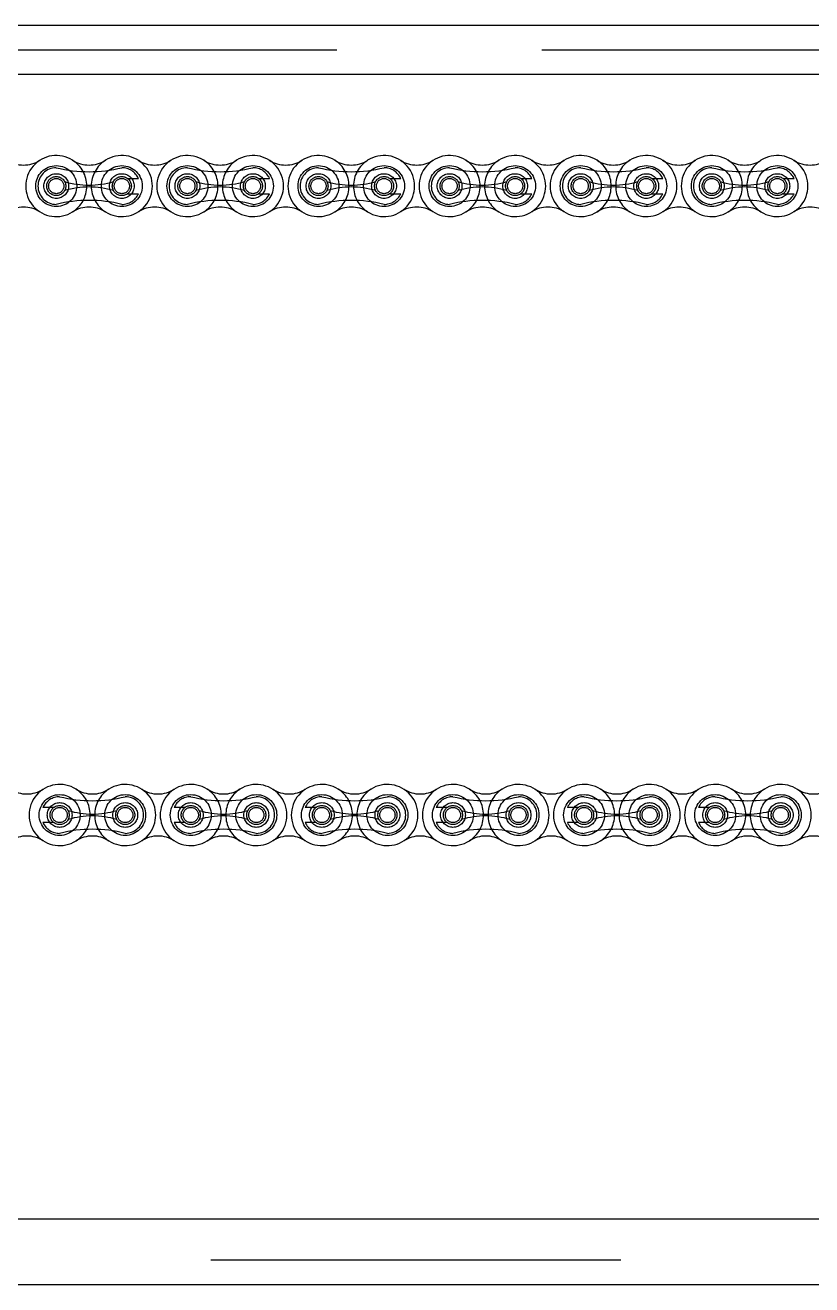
# Model space of a CAD drawing. Header units: metres. Extents: x 0 to 21025, y 0 to 14850.
# Drawn here: x 4282.1 to 4434.5, y 13545.1 to 13789.1 of the extents above; entities that cross this region are included whole.
import ezdxf

# ---------------------------------------------------------------- set-up
doc = ezdxf.new("R2010")
doc.units = ezdxf.units.M
doc.header["$LTSCALE"] = 25
doc.linetypes.add('HIDDEN2', pattern=[4.7625, 3.175, -1.5875])
doc.layers.add('SL4', color=4, linetype='Continuous')
doc.layers.add('ST1', color=7, linetype='HIDDEN2')

msp = doc.modelspace()

# ---------------------------------------------------------------- linework, layer by layer
at = {"layer": 'SL4'}
for p, q in [((3548.761, 13789.133), (4873.736, 13789.133)), ((4873.736, 13779.608), (3548.761, 13779.608)), ((3596.261, 13557.896), (4826.236, 13557.896)), ((4599.749, 13545.133), (3596.261, 13545.133))]:
    msp.add_line(p, q, dxfattribs=at)
at = {"layer": 'ST1'}
for p, q in [((3548.761, 13784.371), (4873.736, 13784.371)), ((4873.736, 13779.608), (3548.761, 13779.608)), ((4301.942, 13759.449), (4304.066, 13759.449)), ((4327.342, 13759.449), (4329.466, 13759.449)), ((4352.742, 13759.449), (4354.866, 13759.449)), ((4378.142, 13759.449), (4380.266, 13759.449)), ((4403.542, 13759.449), (4405.666, 13759.449)), ((4428.942, 13759.449), (4431.066, 13759.449)), ((4301.942, 13756.497), (4304.066, 13756.497)), ((4327.342, 13756.497), (4329.466, 13756.497)), ((4352.742, 13756.497), (4354.866, 13756.497)), ((4378.142, 13756.497), (4380.266, 13756.497)), ((4403.542, 13756.497), (4405.666, 13756.497)), ((4428.942, 13756.497), (4431.066, 13756.497)), ((4287.683, 13637.614), (4285.559, 13637.614)), ((4313.083, 13637.614), (4310.959, 13637.614)), ((4338.483, 13637.614), (4336.359, 13637.614)), ((4363.883, 13637.614), (4361.759, 13637.614)), ((4389.283, 13637.614), (4387.159, 13637.614)), ((4414.683, 13637.614), (4412.559, 13637.614)), ((4287.683, 13634.662), (4285.559, 13634.662)), ((4313.083, 13634.662), (4310.959, 13634.662)), ((4338.483, 13634.662), (4336.359, 13634.662)), ((4363.883, 13634.662), (4361.759, 13634.662)), ((4389.283, 13634.662), (4387.159, 13634.662)), ((4414.683, 13634.662), (4412.559, 13634.662)), ((3548.761, 13557.896), (4873.736, 13557.896)), ((4873.736, 13549.896), (3548.761, 13549.896))]:
    msp.add_line(p, q, dxfattribs=at)
for centre, radius in [((4288.135, 13757.973), 3.96), ((4300.835, 13757.973), 3.96), ((4313.535, 13757.973), 3.96), ((4326.235, 13757.973), 3.96), ((4338.935, 13757.973), 3.96), ((4351.635, 13757.973), 3.96), ((4364.335, 13757.973), 3.96), ((4377.035, 13757.973), 3.96), ((4389.735, 13757.973), 3.96), ((4402.435, 13757.973), 3.96), ((4415.135, 13757.973), 3.96), ((4427.835, 13757.973), 3.96), ((4288.135, 13757.973), 2.398), ((4288.135, 13757.973), 1.845), ((4288.135, 13757.973), 1.476), ((4300.835, 13757.973), 2.399), ((4300.835, 13757.973), 1.845), ((4300.835, 13757.973), 1.476), ((4313.535, 13757.973), 2.398), ((4313.535, 13757.973), 1.845), ((4313.535, 13757.973), 1.476), ((4326.235, 13757.973), 2.399), ((4326.235, 13757.973), 1.845), ((4326.235, 13757.973), 1.476), ((4338.935, 13757.973), 2.399), ((4338.935, 13757.973), 1.845), ((4338.935, 13757.973), 1.476), ((4351.635, 13757.973), 2.399), ((4351.635, 13757.973), 1.845), ((4351.635, 13757.973), 1.476), ((4364.335, 13757.973), 2.398), ((4364.335, 13757.973), 1.845), ((4364.335, 13757.973), 1.476), ((4377.035, 13757.973), 2.398), ((4377.035, 13757.973), 1.845), ((4377.035, 13757.973), 1.476), ((4389.735, 13757.973), 2.399), ((4389.735, 13757.973), 1.845), ((4389.735, 13757.973), 1.476), ((4402.435, 13757.973), 2.399), ((4402.435, 13757.973), 1.845), ((4402.435, 13757.973), 1.476), ((4415.135, 13757.973), 2.398), ((4415.135, 13757.973), 1.845), ((4415.135, 13757.973), 1.476), ((4427.835, 13757.973), 2.398), ((4427.835, 13757.973), 1.845), ((4427.835, 13757.973), 1.476), ((4288.79, 13636.138), 3.96), ((4301.49, 13636.138), 3.96), ((4314.19, 13636.138), 3.96), ((4326.89, 13636.138), 3.96), ((4339.59, 13636.138), 3.96), ((4352.29, 13636.138), 3.96), ((4364.99, 13636.138), 3.96), ((4377.69, 13636.138), 3.96), ((4390.39, 13636.138), 3.96), ((4403.09, 13636.138), 3.96), ((4415.79, 13636.138), 3.96), ((4428.49, 13636.138), 3.96), ((4288.79, 13636.138), 2.399), ((4288.79, 13636.138), 1.845), ((4288.79, 13636.138), 1.476), ((4301.49, 13636.138), 2.399), ((4301.49, 13636.138), 1.845), ((4301.49, 13636.138), 1.476), ((4314.19, 13636.138), 2.398), ((4314.19, 13636.138), 1.845), ((4314.19, 13636.138), 1.476), ((4326.89, 13636.138), 2.398), ((4326.89, 13636.138), 1.845), ((4326.89, 13636.138), 1.476), ((4339.59, 13636.138), 2.399), ((4339.59, 13636.138), 1.845), ((4339.59, 13636.138), 1.476), ((4352.29, 13636.138), 2.399), ((4352.29, 13636.138), 1.845), ((4352.29, 13636.138), 1.476), ((4364.99, 13636.138), 2.398), ((4364.99, 13636.138), 1.845), ((4364.99, 13636.138), 1.476), ((4377.69, 13636.138), 2.398), ((4377.69, 13636.138), 1.845), ((4377.69, 13636.138), 1.476), ((4390.39, 13636.138), 2.399), ((4390.39, 13636.138), 1.845), ((4390.39, 13636.138), 1.476), ((4403.09, 13636.138), 2.399), ((4403.09, 13636.138), 1.845), ((4403.09, 13636.138), 1.476), ((4415.79, 13636.138), 2.398), ((4415.79, 13636.138), 1.845), ((4415.79, 13636.138), 1.476), ((4428.49, 13636.138), 2.398), ((4428.49, 13636.138), 1.845), ((4428.49, 13636.138), 1.476)]:
    msp.add_circle(centre, radius, dxfattribs=at)
for centre, radius, start, end in [((4281.785, 13767.966), 5.92, 237.56669, 302.43331), ((4288.135, 13757.973), 5.92, 57.56669, 302.43331), ((4294.485, 13767.966), 5.92, 237.56669, 302.43331), ((4288.135, 13757.973), 5.92, 302.43326, 57.56674), ((4300.835, 13757.973), 5.92, 122.43326, 237.56674), ((4300.835, 13757.973), 5.92, 237.56669, 122.43331), ((4307.185, 13767.966), 5.92, 237.56669, 302.43331), ((4313.535, 13757.973), 5.92, 57.56669, 302.43331), ((4319.885, 13767.966), 5.92, 237.56669, 302.43331), ((4313.535, 13757.973), 5.92, 302.43326, 57.56674), ((4326.235, 13757.973), 5.92, 122.43326, 237.56674), ((4326.235, 13757.973), 5.92, 237.56669, 122.43331), ((4332.585, 13767.966), 5.92, 237.56669, 302.43331), ((4338.935, 13757.973), 5.92, 57.56669, 302.43331), ((4345.285, 13767.966), 5.92, 237.56669, 302.43331), ((4338.935, 13757.973), 5.92, 302.43326, 57.56674), ((4351.635, 13757.973), 5.92, 122.43326, 237.56674), ((4351.635, 13757.973), 5.92, 237.56669, 122.43331), ((4357.985, 13767.966), 5.92, 237.56669, 302.43331), ((4364.335, 13757.973), 5.92, 57.56669, 302.43331), ((4370.685, 13767.966), 5.92, 237.56669, 302.43331), ((4364.335, 13757.973), 5.92, 302.43326, 57.56674), ((4377.035, 13757.973), 5.92, 122.43326, 237.56674), ((4377.035, 13757.973), 5.92, 237.56669, 122.43331), ((4383.385, 13767.966), 5.92, 237.56669, 302.43331), ((4389.735, 13757.973), 5.92, 57.56669, 302.43331), ((4396.085, 13767.966), 5.92, 237.56669, 302.43331), ((4389.735, 13757.973), 5.92, 302.43326, 57.56674), ((4402.435, 13757.973), 5.92, 122.43326, 237.56674), ((4402.435, 13757.973), 5.92, 237.56669, 122.43331), ((4408.785, 13767.966), 5.92, 237.56669, 302.43331), ((4415.135, 13757.973), 5.92, 57.56669, 302.43331), ((4421.485, 13767.966), 5.92, 237.56669, 302.43331), ((4415.135, 13757.973), 5.92, 302.43326, 57.56674), ((4427.835, 13757.973), 5.92, 122.43326, 237.56674), ((4427.835, 13757.973), 5.92, 237.56669, 122.43331), ((4434.185, 13767.966), 5.92, 237.56669, 302.43331), ((4288.135, 13757.973), 3.552, 90, 270), ((4294.485, 13787.07), 26.322, 256.04015, 283.95985), ((4300.835, 13757.973), 3.552, 24.55336, 90), ((4313.535, 13757.973), 3.552, 90, 270), ((4319.885, 13787.07), 26.322, 256.04015, 283.95985), ((4326.235, 13757.973), 3.552, 24.55336, 90), ((4338.935, 13757.973), 3.552, 90, 270), ((4345.285, 13787.07), 26.322, 256.04015, 283.95985), ((4351.635, 13757.973), 3.552, 24.55336, 90), ((4364.335, 13757.973), 3.552, 90, 270), ((4370.685, 13787.07), 26.322, 256.04015, 283.95985), ((4377.035, 13757.973), 3.552, 24.55336, 90), ((4389.735, 13757.973), 3.552, 90, 270), ((4396.085, 13787.07), 26.322, 256.04015, 283.95985), ((4402.435, 13757.973), 3.552, 24.55336, 90), ((4415.135, 13757.973), 3.552, 90, 270), ((4421.485, 13787.07), 26.322, 256.04015, 283.95985), ((4427.835, 13757.973), 3.552, 24.55336, 90), ((4294.485, 13774.326), 16.175, 252.993, 287.007), ((4294.485, 13741.621), 16.175, 72.993, 107.007), ((4319.885, 13774.326), 16.175, 252.993, 287.007), ((4319.885, 13741.621), 16.175, 72.993, 107.007), ((4345.285, 13774.326), 16.175, 252.993, 287.007), ((4345.285, 13741.621), 16.175, 72.993, 107.007), ((4370.685, 13774.326), 16.175, 252.993, 287.007), ((4370.685, 13741.621), 16.175, 72.993, 107.007), ((4396.085, 13774.326), 16.175, 252.993, 287.007), ((4396.085, 13741.621), 16.175, 72.993, 107.007), ((4421.485, 13774.326), 16.175, 252.993, 287.007), ((4421.485, 13741.621), 16.175, 72.993, 107.007), ((4294.485, 13728.877), 26.322, 76.04015, 103.95985), ((4300.835, 13757.973), 3.552, 270, 335.44664), ((4319.885, 13728.877), 26.322, 76.04015, 103.95985), ((4326.235, 13757.973), 3.552, 270, 335.44664), ((4345.285, 13728.877), 26.322, 76.04015, 103.95985), ((4351.635, 13757.973), 3.552, 270, 335.44664), ((4370.685, 13728.877), 26.322, 76.04015, 103.95985), ((4377.035, 13757.973), 3.552, 270, 335.44664), ((4396.085, 13728.877), 26.322, 76.04015, 103.95985), ((4402.435, 13757.973), 3.552, 270, 335.44664), ((4421.485, 13728.877), 26.322, 76.04015, 103.95985), ((4427.835, 13757.973), 3.552, 270, 335.44664), ((4281.785, 13747.98), 5.92, 57.56669, 122.43331), ((4294.485, 13747.98), 5.92, 57.56669, 122.43331), ((4307.185, 13747.98), 5.92, 57.56669, 122.43331), ((4319.885, 13747.98), 5.92, 57.56669, 122.43331), ((4332.585, 13747.98), 5.92, 57.56669, 122.43331), ((4345.285, 13747.98), 5.92, 57.56669, 122.43331), ((4357.985, 13747.98), 5.92, 57.56669, 122.43331), ((4370.685, 13747.98), 5.92, 57.56669, 122.43331), ((4383.385, 13747.98), 5.92, 57.56669, 122.43331), ((4396.085, 13747.98), 5.92, 57.56669, 122.43331), ((4408.785, 13747.98), 5.92, 57.56669, 122.43331), ((4421.485, 13747.98), 5.92, 57.56669, 122.43331), ((4434.185, 13747.98), 5.92, 57.56669, 122.43331), ((4288.79, 13636.138), 5.92, 57.56669, 302.43331), ((4301.49, 13636.138), 5.92, 237.56669, 122.43331), ((4314.19, 13636.138), 5.92, 57.56669, 302.43331), ((4326.89, 13636.138), 5.92, 237.56669, 122.43331), ((4339.59, 13636.138), 5.92, 57.56669, 302.43331), ((4352.29, 13636.138), 5.92, 237.56669, 122.43331), ((4364.99, 13636.138), 5.92, 57.56669, 302.43331), ((4377.69, 13636.138), 5.92, 237.56669, 122.43331), ((4390.39, 13636.138), 5.92, 57.56669, 302.43331), ((4403.09, 13636.138), 5.92, 237.56669, 122.43331), ((4415.79, 13636.138), 5.92, 57.56669, 302.43331), ((4428.49, 13636.138), 5.92, 237.56669, 122.43331), ((4282.44, 13646.131), 5.92, 237.56669, 302.43331), ((4288.79, 13636.138), 3.552, 90, 155.44664), ((4295.14, 13665.235), 26.322, 256.04015, 283.95985), ((4295.14, 13646.131), 5.92, 237.56669, 302.43331), ((4288.79, 13636.138), 5.92, 302.43326, 57.56674), ((4301.49, 13636.138), 5.92, 122.43326, 237.56674), ((4301.49, 13636.138), 3.552, 270, 90), ((4307.84, 13646.131), 5.92, 237.56669, 302.43331), ((4314.19, 13636.138), 3.552, 90, 155.44664), ((4320.54, 13665.235), 26.322, 256.04015, 283.95985), ((4320.54, 13646.131), 5.92, 237.56669, 302.43331), ((4314.19, 13636.138), 5.92, 302.43326, 57.56674), ((4326.89, 13636.138), 5.92, 122.43326, 237.56674), ((4326.89, 13636.138), 3.552, 270, 90), ((4333.24, 13646.131), 5.92, 237.56669, 302.43331), ((4339.59, 13636.138), 3.552, 90, 155.44664), ((4345.94, 13665.235), 26.322, 256.04015, 283.95985), ((4345.94, 13646.131), 5.92, 237.56669, 302.43331), ((4339.59, 13636.138), 5.92, 302.43326, 57.56674), ((4352.29, 13636.138), 5.92, 122.43326, 237.56674), ((4352.29, 13636.138), 3.552, 270, 90), ((4358.64, 13646.131), 5.92, 237.56669, 302.43331), ((4364.99, 13636.138), 3.552, 90, 155.44664), ((4371.34, 13665.235), 26.322, 256.04015, 283.95985), ((4371.34, 13646.131), 5.92, 237.56669, 302.43331), ((4364.99, 13636.138), 5.92, 302.43326, 57.56674), ((4377.69, 13636.138), 5.92, 122.43326, 237.56674), ((4377.69, 13636.138), 3.552, 270, 90), ((4384.04, 13646.131), 5.92, 237.56669, 302.43331), ((4390.39, 13636.138), 3.552, 90, 155.44664), ((4396.74, 13665.235), 26.322, 256.04015, 283.95985), ((4396.74, 13646.131), 5.92, 237.56669, 302.43331), ((4390.39, 13636.138), 5.92, 302.43326, 57.56674), ((4403.09, 13636.138), 5.92, 122.43326, 237.56674), ((4403.09, 13636.138), 3.552, 270, 90), ((4409.44, 13646.131), 5.92, 237.56669, 302.43331), ((4415.79, 13636.138), 3.552, 90, 155.44664), ((4422.14, 13665.235), 26.322, 256.04015, 283.95985), ((4422.14, 13646.131), 5.92, 237.56669, 302.43331), ((4415.79, 13636.138), 5.92, 302.43326, 57.56674), ((4428.49, 13636.138), 5.92, 122.43326, 237.56674), ((4428.49, 13636.138), 3.552, 270, 90), ((4434.84, 13646.131), 5.92, 237.56669, 302.43331), ((4295.14, 13652.491), 16.175, 252.993, 287.007), ((4295.14, 13619.786), 16.175, 72.993, 107.007), ((4320.54, 13652.491), 16.175, 252.993, 287.007), ((4320.54, 13619.786), 16.175, 72.993, 107.007), ((4345.94, 13652.491), 16.175, 252.993, 287.007), ((4345.94, 13619.786), 16.175, 72.993, 107.007), ((4371.34, 13652.491), 16.175, 252.993, 287.007), ((4371.34, 13619.786), 16.175, 72.993, 107.007), ((4396.74, 13652.491), 16.175, 252.993, 287.007), ((4396.74, 13619.786), 16.175, 72.993, 107.007), ((4422.14, 13652.491), 16.175, 252.993, 287.007), ((4422.14, 13619.786), 16.175, 72.993, 107.007), ((4288.79, 13636.138), 3.552, 204.55336, 270), ((4295.14, 13607.042), 26.322, 76.04015, 103.95985), ((4314.19, 13636.138), 3.552, 204.55336, 270), ((4320.54, 13607.042), 26.322, 76.04015, 103.95985), ((4339.59, 13636.138), 3.552, 204.55336, 270), ((4345.94, 13607.042), 26.322, 76.04015, 103.95985), ((4364.99, 13636.138), 3.552, 204.55336, 270), ((4371.34, 13607.042), 26.322, 76.04015, 103.95985), ((4390.39, 13636.138), 3.552, 204.55336, 270), ((4396.74, 13607.042), 26.322, 76.04015, 103.95985), ((4415.79, 13636.138), 3.552, 204.55336, 270), ((4422.14, 13607.042), 26.322, 76.04015, 103.95985), ((4282.44, 13626.145), 5.92, 57.56669, 122.43331), ((4295.14, 13626.145), 5.92, 57.56669, 122.43331), ((4307.84, 13626.145), 5.92, 57.56669, 122.43331), ((4320.54, 13626.145), 5.92, 57.56669, 122.43331), ((4333.24, 13626.145), 5.92, 57.56669, 122.43331), ((4345.94, 13626.145), 5.92, 57.56669, 122.43331), ((4358.64, 13626.145), 5.92, 57.56669, 122.43331), ((4371.34, 13626.145), 5.92, 57.56669, 122.43331), ((4384.04, 13626.145), 5.92, 57.56669, 122.43331), ((4396.74, 13626.145), 5.92, 57.56669, 122.43331), ((4409.44, 13626.145), 5.92, 57.56669, 122.43331), ((4422.14, 13626.145), 5.92, 57.56669, 122.43331), ((4434.84, 13626.145), 5.92, 57.56669, 122.43331)]:
    msp.add_arc(centre, radius, start, end, dxfattribs=at)

doc.saveas('drawing.dxf')
